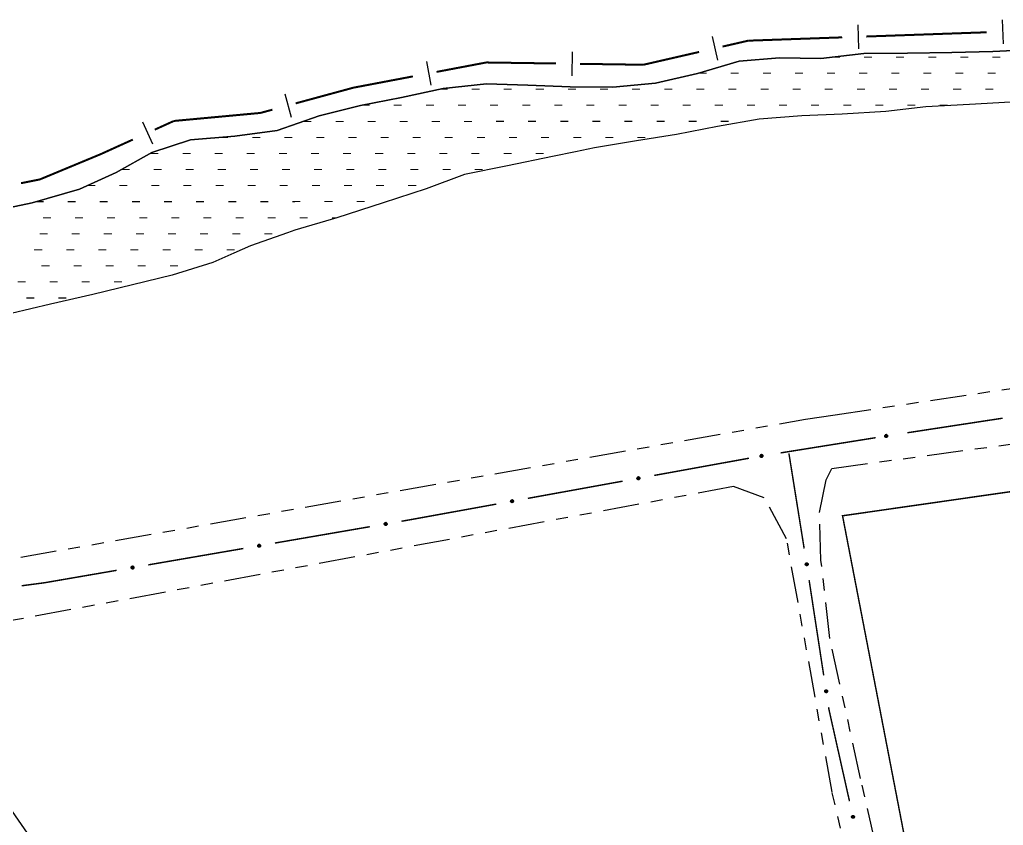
# Model space of a CAD drawing. Extents: x 212200 to 214553, y 4880545 to 4882659.
# Drawn here: x 213010.5 to 213133.1, y 4882008.8 to 4882109.1 of the extents above; entities that cross this region are included whole.
import ezdxf

# ---------------------------------------------------------------- set-up
doc = ezdxf.new("R2010")
doc.units = 0
doc.header["$LTSCALE"] = 1.5
doc.header["$MEASUREMENT"] = 0
for name, pattern in [('TRACO_00', [10, -10]), ('TRACO_12', [2.5, 2, -0.5]), ('TRACO_25', [8, 3, -1, 1, -1, 1, -1])]:
    doc.linetypes.add(name, pattern=pattern)
for name, color, linetype in [('HD-CURSO-PERENE', 170, 'CONTINUOUS'), ('HD-PRAIA', 251, 'CONTINUOUS'), ('LM-LIM-SETORES-BAIRROS', 250, 'CONTINUOUS'), ('RU-QUADRA', 210, 'CONTINUOUS'), ('SV-EIXO-ROD-ESTR', 7, 'CONTINUOUS'), ('SV-EIXO-RUA-N-PAV', 6, 'CONTINUOUS'), ('SV-EST-M-N-PAV', 20, 'CONTINUOUS'), ('SV-RUA-NAO-PAV', 7, 'CONTINUOUS'), ('SV-RUA-PAVIM', 7, 'CONTINUOUS')]:
    doc.layers.add(name, color=color, linetype=linetype)

# ---------------------------------------------------------------- blocks, each defined once
blk = doc.blocks.new('*X1')
at = {"layer": 'HD-PRAIA', "const_width": 0.13}
for points in [[(213111.699376, 4882104.478119), (213112.699376, 4882104.478174)], [(213115.699376, 4882104.47834), (213116.699376, 4882104.478395)], [(213119.699375, 4882104.478561), (213120.699375, 4882104.478616)], [(213123.699375, 4882104.478781), (213124.699375, 4882104.478836)], [(213127.699375, 4882104.479002), (213128.699375, 4882104.479057)], [(213131.699375, 4882104.479223), (213132.699375, 4882104.479278)], [(213095.092119, 4882102.47792), (213096.092119, 4882102.477973)], [(213099.092119, 4882102.47813), (213100.092119, 4882102.478183)], [(213103.092119, 4882102.478341), (213104.092119, 4882102.478393)], [(213107.092119, 4882102.478551), (213108.092119, 4882102.478603)], [(213111.092119, 4882102.478761), (213112.092119, 4882102.478814)], [(213115.092119, 4882102.478971), (213116.092119, 4882102.479024)], [(213119.092119, 4882102.479181), (213120.092119, 4882102.479234)], [(213123.092119, 4882102.479392), (213124.092119, 4882102.479444)], [(213127.092119, 4882102.479602), (213128.092119, 4882102.479654)], [(213131.092119, 4882102.479812), (213132.092119, 4882102.479865)], [(213062.806393, 4882100.477564), (213063.806393, 4882100.477612)], [(213066.806393, 4882100.477755), (213067.806393, 4882100.477802)], [(213070.806393, 4882100.477945), (213071.806393, 4882100.477993)], [(213074.806393, 4882100.478135), (213075.806393, 4882100.478183)], [(213078.806393, 4882100.478326), (213079.806393, 4882100.478373)], [(213082.806393, 4882100.478516), (213083.806393, 4882100.478564)], [(213086.806393, 4882100.478706), (213087.806392, 4882100.478754)], [(213090.806392, 4882100.478897), (213091.806392, 4882100.478944)], [(213094.806392, 4882100.479087), (213095.806392, 4882100.479135)], [(213098.806392, 4882100.479277), (213099.806392, 4882100.479325)], [(213102.806392, 4882100.479468), (213103.806392, 4882100.479515)], [(213106.806392, 4882100.479658), (213107.806392, 4882100.479706)], [(213110.806392, 4882100.479848), (213111.806392, 4882100.479896)], [(213114.806392, 4882100.480039), (213115.806392, 4882100.480086)], [(213118.806392, 4882100.480229), (213119.806392, 4882100.480277)], [(213122.806392, 4882100.480419), (213123.806392, 4882100.480467)], [(213126.806392, 4882100.48061), (213127.806392, 4882100.480657)], [(213130.806392, 4882100.4808), (213131.806392, 4882100.480848)], [(213053.107441, 4882098.477434), (213054.107441, 4882098.477487)], [(213057.107441, 4882098.477646), (213058.107441, 4882098.477699)], [(213061.10744, 4882098.477858), (213062.10744, 4882098.477911)], [(213065.10744, 4882098.47807), (213066.10744, 4882098.478123)], [(213069.10744, 4882098.478282), (213070.10744, 4882098.478335)], [(213073.10744, 4882098.478494), (213074.10744, 4882098.478547)], [(213077.10744, 4882098.478706), (213078.10744, 4882098.478759)], [(213081.10744, 4882098.478919), (213082.10744, 4882098.478972)], [(213085.10744, 4882098.479131), (213086.10744, 4882098.479184)], [(213089.10744, 4882098.479343), (213090.10744, 4882098.479396)], [(213093.10744, 4882098.479555), (213094.10744, 4882098.479608)], [(213097.10744, 4882098.479767), (213098.10744, 4882098.47982)], [(213101.10744, 4882098.479979), (213102.10744, 4882098.480032)], [(213105.10744, 4882098.480191), (213106.10744, 4882098.480244)], [(213109.10744, 4882098.480403), (213110.10744, 4882098.480456)], [(213113.10744, 4882098.480615), (213114.10744, 4882098.480668)], [(213117.10744, 4882098.480827), (213118.10744, 4882098.48088)], [(213121.10744, 4882098.481039), (213122.10744, 4882098.481092)], [(213125.10744, 4882098.481251), (213126.10744, 4882098.481304)], [(213045.846439, 4882096.477329), (213046.846439, 4882096.47739)], [(213049.846439, 4882096.477573), (213050.846439, 4882096.477634)], [(213053.846439, 4882096.477816), (213054.846439, 4882096.477877)], [(213057.846439, 4882096.47806), (213058.846439, 4882096.478121)], [(213061.846439, 4882096.478304), (213062.846439, 4882096.478365)], [(213065.846439, 4882096.478548), (213066.846439, 4882096.478609)], [(213069.846438, 4882096.478792), (213070.846438, 4882096.478853)], [(213073.846438, 4882096.479036), (213074.846438, 4882096.479097)], [(213077.846438, 4882096.47928), (213078.846438, 4882096.47934)], [(213081.846438, 4882096.479523), (213082.846438, 4882096.479584)], [(213085.846438, 4882096.479767), (213086.846438, 4882096.479828)], [(213089.846438, 4882096.480011), (213090.846438, 4882096.480072)], [(213093.846438, 4882096.480255), (213094.846438, 4882096.480316)], [(213097.846438, 4882096.480499), (213098.846438, 4882096.48056)], [(213035.46298, 4882094.477192), (213036.46298, 4882094.477253)], [(213039.46298, 4882094.477437), (213040.46298, 4882094.477499)], [(213043.46298, 4882094.477683), (213044.46298, 4882094.477744)], [(213047.46298, 4882094.477928), (213048.46298, 4882094.47799)], [(213051.46298, 4882094.478174), (213052.46298, 4882094.478235)], [(213055.46298, 4882094.478419), (213056.46298, 4882094.47848)], [(213059.46298, 4882094.478665), (213060.46298, 4882094.478726)], [(213063.46298, 4882094.47891), (213064.46298, 4882094.478971)], [(213067.46298, 4882094.479155), (213068.46298, 4882094.479217)], [(213071.46298, 4882094.479401), (213072.46298, 4882094.479462)], [(213075.46298, 4882094.479646), (213076.46298, 4882094.479708)], [(213079.46298, 4882094.479892), (213080.46298, 4882094.479953)], [(213083.46298, 4882094.480137), (213084.46298, 4882094.480199)], [(213087.46298, 4882094.480383), (213088.46298, 4882094.480444)], [(213026.784563, 4882092.477072), (213027.784563, 4882092.477135)], [(213030.784563, 4882092.477324), (213031.784563, 4882092.477386)], [(213034.784563, 4882092.477575), (213035.784563, 4882092.477638)], [(213038.784563, 4882092.477827), (213039.784563, 4882092.477889)], [(213042.784563, 4882092.478078), (213043.784563, 4882092.478141)], [(213046.784563, 4882092.478329), (213047.784563, 4882092.478392)], [(213050.784563, 4882092.478581), (213051.784563, 4882092.478644)], [(213054.784563, 4882092.478832), (213055.784563, 4882092.478895)], [(213058.784563, 4882092.479084), (213059.784563, 4882092.479147)], [(213062.784563, 4882092.479335), (213063.784563, 4882092.479398)], [(213066.784563, 4882092.479587), (213067.784563, 4882092.47965)], [(213070.784563, 4882092.479838), (213071.784563, 4882092.479901)], [(213074.784563, 4882092.48009), (213075.784563, 4882092.480153)], [(213023.1812, 4882090.477003), (213024.1812, 4882090.47707)], [(213027.1812, 4882090.477271), (213028.1812, 4882090.477337)], [(213031.1812, 4882090.477538), (213032.1812, 4882090.477605)], [(213035.1812, 4882090.477805), (213036.1812, 4882090.477872)], [(213039.1812, 4882090.478073), (213040.1812, 4882090.47814)], [(213043.1812, 4882090.47834), (213044.1812, 4882090.478407)], [(213047.1812, 4882090.478608), (213048.1812, 4882090.478675)], [(213051.1812, 4882090.478875), (213052.1812, 4882090.478942)], [(213055.1812, 4882090.479143), (213056.1812, 4882090.47921)], [(213059.1812, 4882090.47941), (213060.1812, 4882090.479477)], [(213063.1812, 4882090.479678), (213064.1812, 4882090.479745)], [(213067.1812, 4882090.479945), (213068.1812, 4882090.480012)], [(213018.898839, 4882088.476927), (213019.898839, 4882088.476996)], [(213022.898839, 4882088.477202), (213023.898839, 4882088.477271)], [(213026.898839, 4882088.477477), (213027.898839, 4882088.477545)], [(213030.898839, 4882088.477752), (213031.898839, 4882088.47782)], [(213034.898839, 4882088.478026), (213035.898839, 4882088.478095)], [(213038.898839, 4882088.478301), (213039.898839, 4882088.47837)], [(213042.898839, 4882088.478576), (213043.898839, 4882088.478645)], [(213046.898839, 4882088.478851), (213047.898839, 4882088.478919)], [(213050.898839, 4882088.479125), (213051.898839, 4882088.479194)], [(213054.898839, 4882088.4794), (213055.898839, 4882088.479469)], [(213058.898839, 4882088.479675), (213059.898839, 4882088.479744)], [(213012.472779, 4882086.47683), (213013.472779, 4882086.476898)], [(213016.472779, 4882086.477104), (213017.472779, 4882086.477172)], [(213020.472779, 4882086.477377), (213021.472779, 4882086.477445)], [(213024.472779, 4882086.477651), (213025.472779, 4882086.477719)], [(213028.472779, 4882086.477924), (213029.472779, 4882086.477993)], [(213032.472779, 4882086.478198), (213033.472779, 4882086.478266)], [(213036.472779, 4882086.478471), (213037.472779, 4882086.47854)], [(213040.472779, 4882086.478745), (213041.472779, 4882086.478813)], [(213044.472779, 4882086.479018), (213045.472779, 4882086.479087)], [(213048.472779, 4882086.479292), (213049.472779, 4882086.47936)], [(213052.472779, 4882086.479566), (213053.472779, 4882086.479634)], [(213013.389184, 4882084.477465), (213014.389184, 4882084.47753)], [(213017.389184, 4882084.477725), (213018.389184, 4882084.47779)], [(213021.389184, 4882084.477985), (213022.389184, 4882084.478049)], [(213025.389184, 4882084.478244), (213026.389184, 4882084.478309)], [(213029.389184, 4882084.478504), (213030.389184, 4882084.478569)], [(213033.389184, 4882084.478764), (213034.389184, 4882084.478829)], [(213037.389184, 4882084.479023), (213038.389184, 4882084.479088)], [(213041.389184, 4882084.479283), (213042.389184, 4882084.479348)], [(213045.389184, 4882084.479543), (213046.389184, 4882084.479608)], [(213049.389184, 4882084.479802), (213049.994074, 4882084.477172)], [(213012.978126, 4882082.47815), (213013.978126, 4882082.478209)], [(213016.978126, 4882082.478387), (213017.978126, 4882082.478447)], [(213020.978126, 4882082.478625), (213021.978126, 4882082.478684)], [(213024.978126, 4882082.478862), (213025.978126, 4882082.478921)], [(213028.978126, 4882082.479099), (213029.978126, 4882082.479158)], [(213032.978126, 4882082.479336), (213033.978126, 4882082.479396)], [(213036.978126, 4882082.479574), (213037.978126, 4882082.479633)], [(213040.978126, 4882082.479811), (213041.978126, 4882082.47987)], [(213012.295246, 4882080.478318), (213013.295246, 4882080.478378)], [(213016.295246, 4882080.478557), (213017.295246, 4882080.478617)], [(213020.295246, 4882080.478795), (213021.295246, 4882080.478855)], [(213024.295246, 4882080.479034), (213025.295246, 4882080.479094)], [(213028.295246, 4882080.479273), (213029.295246, 4882080.479332)], [(213032.295246, 4882080.479511), (213033.295246, 4882080.479571)], [(213036.295246, 4882080.47975), (213037.295246, 4882080.47981)], [(213013.211446, 4882078.478527), (213014.211446, 4882078.478588)], [(213017.211446, 4882078.478769), (213018.211446, 4882078.47883)], [(213021.211446, 4882078.479012), (213022.211446, 4882078.479072)], [(213025.211446, 4882078.479254), (213026.211446, 4882078.479315)], [(213029.211446, 4882078.479497), (213030.211446, 4882078.479557)], [(213010.229753, 4882076.478549), (213011.229753, 4882076.478611)], [(213014.229753, 4882076.4788), (213015.229753, 4882076.478863)], [(213018.229753, 4882076.479052), (213019.229753, 4882076.479115)], [(213022.229753, 4882076.479304), (213023.229753, 4882076.479367)], [(213011.319985, 4882074.478878), (213012.319985, 4882074.478945)], [(213015.319985, 4882074.479144), (213016.319985, 4882074.47921)]]:
    blk.add_lwpolyline(points, dxfattribs=at)

msp = doc.modelspace()

# ---------------------------------------------------------------- linework, layer by layer
at = {"layer": 'HD-CURSO-PERENE', "linetype": 'Continuous'}
msp.add_polyline3d([(213136.91, 4882105.44, 2.200891), (213131.77, 4882105.19, 2.200891), (213126.63, 4882105.05, 2.200891), (213121.11, 4882104.98, 2.200891), (213115.67, 4882104.93, 2.200891), (213110.31, 4882104.32, 2.200891), (213105.18, 4882104.4, 2.200891), (213100.14, 4882103.97, 2.200891), (213094.93, 4882102.43, 2.200891), (213089.72, 4882101.24, 2.200891), (213084.42, 4882100.73, 2.200891), (213079.07, 4882100.77, 2.200891), (213073.81, 4882100.98, 2.200891), (213068.68, 4882101.14, 2.200891), (213063.24, 4882100.57, 2.200891), (213058.08, 4882099.47, 2.200891), (213052.97, 4882098.45, 2.200891), (213047.79, 4882097.16, 2.200891), (213042.58, 4882095.33, 2.200891), (213037.3, 4882094.63, 2.200891), (213031.77, 4882094.17, 2.200891), (213026.97, 4882092.58, 2.200891), (213022.52, 4882090.11, 2.200891), (213017.93, 4882088.04, 2.200891), (213012.03, 4882086.35, 2.200891), (213006.71, 4882085.2, 2.200891)], dxfattribs=at)
at = {"layer": 'HD-PRAIA', "linetype": 'TRACO_00'}
for points in [[(213006.71, 4882085.2, 2.200891), (213012.03, 4882086.35, 2.200891), (213017.93, 4882088.04, 2.200891), (213022.52, 4882090.11, 2.200891), (213026.97, 4882092.58, 2.200891), (213031.77, 4882094.17, 2.200891), (213037.3, 4882094.63, 2.200891), (213042.58, 4882095.33, 2.200891), (213047.79, 4882097.16, 2.200891), (213052.97, 4882098.45, 2.200891), (213058.08, 4882099.47, 2.200891), (213063.24, 4882100.57, 2.200891), (213068.68, 4882101.14, 2.200891), (213073.81, 4882100.98, 2.200891), (213079.07, 4882100.77, 2.200891), (213084.42, 4882100.73, 2.200891), (213089.72, 4882101.24, 2.200891), (213094.93, 4882102.43, 2.200891), (213100.14, 4882103.97, 2.200891), (213105.18, 4882104.4, 2.200891), (213110.31, 4882104.32, 2.200891), (213115.67, 4882104.93, 2.200891), (213121.11, 4882104.98, 2.200891), (213126.63, 4882105.05, 2.200891), (213131.77, 4882105.19, 2.200891), (213136.91, 4882105.44, 2.200891)], [(213133.955296, 4882098.878097, 2.866718), (213128.845533, 4882098.588138, 2.866718), (213123.405785, 4882098.278182, 2.866718), (213118.436062, 4882097.698232, 2.866718), (213112.996314, 4882097.388276, 2.866718), (213107.966539, 4882097.158314, 2.866718), (213102.636804, 4882096.738361, 2.866718), (213097.437142, 4882095.828426, 2.866718), (213092.32749, 4882094.828493, 2.866718), (213087.347795, 4882094.068551, 2.886894), (213082.118132, 4882093.168615, 2.866718), (213079.733912, 4882092.687228, 2.866718), (213076.868495, 4882092.108685, 2.866718), (213071.278885, 4882090.958761, 2.876806), (213065.919258, 4882089.858833, 2.876806), (213061.129716, 4882088.078927, 2.896982), (213055.770188, 4882086.349023, 2.907071), (213050.000697, 4882084.479126, 2.917159), (213044.781134, 4882082.939214, 2.917159), (213043.859196, 4882082.612926, 2.917159), (213039.271646, 4882080.989319, 2.917159), (213037.16431, 4882080.056145, 2.917159), (213034.552151, 4882078.899424, 2.917159), (213029.512585, 4882077.329512, 2.927247), (213024.552961, 4882076.119586, 2.937335), (213019.603333, 4882074.929659, 2.937335), (213014.313725, 4882073.689736, 2.937335), (213009.424085, 4882072.559807, 2.937335)]]:
    msp.add_polyline3d(points, dxfattribs=at)
at = {"layer": 'LM-LIM-SETORES-BAIRROS'}
for points in [[(213114.923414, 4882108.508146), (213115.028983, 4882105.510004)], [(213132.912266, 4882109.141557), (213133.017835, 4882106.143415)], [(213096.757856, 4882107.02901), (213097.428934, 4882104.10503)], [(213079.34734, 4882105.156407), (213079.303548, 4882102.156726)], [(213061.175081, 4882103.924526), (213061.734082, 4882100.977067)], [(213043.523985, 4882099.904536), (213044.310313, 4882097.009421)], [(213025.791284, 4882096.398507), (213027.029475, 4882093.665948)]]:
    msp.add_lwpolyline(points, dxfattribs=at)
at = {"layer": 'LM-LIM-SETORES-BAIRROS', "const_width": 0.25}
for points in [[(213112.977437, 4882106.938696), (213101.98425, 4882106.551611)], [(213130.966289, 4882107.572107), (213115.975579, 4882107.044264)], [(213101.274524, 4882106.526623), (213098.068055, 4882105.790712)], [(213101.98425, 4882106.551611), (213101.274524, 4882106.526623)], [(213095.144075, 4882105.119635), (213088.321457, 4882103.553788)], [(213068.635137, 4882103.812626), (213062.437068, 4882102.63713)], [(213069.32651, 4882103.80254), (213068.635137, 4882103.812626)], [(213077.325657, 4882103.685761), (213069.32651, 4882103.80254)], [(213088.204485, 4882103.526942), (213080.325338, 4882103.641969)], [(213088.321457, 4882103.553788), (213088.204485, 4882103.526942)], [(213059.489608, 4882102.078129), (213052.612203, 4882100.773793)], [(213052.065469, 4882100.670103), (213044.882187, 4882098.719088)], [(213052.612203, 4882100.773793), (213052.065469, 4882100.670103)], [(213040.49527, 4882097.52758), (213030.085763, 4882096.562459)], [(213041.022034, 4882097.670651), (213040.49527, 4882097.52758)], [(213041.987073, 4882097.93276), (213041.022034, 4882097.670651)], [(213029.710703, 4882096.527686), (213027.321233, 4882095.444958)], [(213030.085763, 4882096.562459), (213029.710703, 4882096.527686)], [(213024.588673, 4882094.206767), (213020.94526, 4882092.555845)], [(213020.568817, 4882092.385269), (213013.561792, 4882089.476693)], [(213020.94526, 4882092.555845), (213020.568817, 4882092.385269)], [(213012.998193, 4882089.242746), (213010.654826, 4882088.774073)], [(213013.561792, 4882089.476693), (213012.998193, 4882089.242746)]]:
    msp.add_lwpolyline(points, dxfattribs=at)
at = {"layer": 'RU-QUADRA', "linetype": 'TRACO_12', "const_width": 0.18, "flags": 128}
msp.add_lwpolyline([(213157.981506, 4882053.509631), (213171.109133, 4882001.711468), (213179.713731, 4881965.283784), (213182.626343, 4881952.953202), (213190.75, 4881917.32), (213199.26, 4881880.37), (213210.725111, 4881826.487709), (213214.849466, 4881811.731619), (213215.412822, 4881804.407992), (213215.412822, 4881795.675976), (213174.71036, 4881786.380604), (213170.062674, 4881792.577519), (213167.668411, 4881804.407992), (213162.517101, 4881825.318038), (213152.724706, 4881868.282184), (213143.325145, 4881906.185163), (213138.121707, 4881929.364337), (213135.090595, 4881942.548994), (213132.707969, 4881954.51344), (213123.962627, 4881990.682155), (213113.022891, 4882047.355214), (213134.042895, 4882050.369889)], close=True, dxfattribs=at)
at = {"layer": 'SV-EIXO-ROD-ESTR', "const_width": 0.18}
for points in [[(213132.967054, 4882059.508142), (213121.104777, 4882057.695302)], [(213117.152109, 4882057.08192), (213105.302821, 4882055.186033)], [(213101.358637, 4882054.521396), (213089.551437, 4882052.37896)], [(213085.615703, 4882051.664815), (213073.808503, 4882049.522379)], [(213069.87277, 4882048.808234), (213059.049504, 4882046.844335)], [(213058.914441, 4882046.819828), (213058.064224, 4882046.673411)], [(213059.049504, 4882046.844335), (213058.914441, 4882046.819828)], [(213054.12225, 4882045.994558), (213042.296328, 4882043.958)], [(213038.354354, 4882043.279147), (213026.528432, 4882041.242589)], [(213022.586458, 4882040.563737), (213013.717017, 4882039.036318)], [(213013.574468, 4882039.01177), (213010.743611, 4882038.638557)], [(213013.717017, 4882039.036318), (213013.574468, 4882039.01177)]]:
    msp.add_lwpolyline(points, dxfattribs=at)
at = {"layer": 'SV-EIXO-ROD-ESTR'}
for points in [[(213118.61015, 4882057.203726), (213118.582029, 4882057.163711), (213118.549678, 4882057.13507), (213118.51582, 4882057.118948), (213118.482186, 4882057.112503), (213118.447034, 4882057.109785), (213118.410988, 4882057.114864), (213118.372231, 4882057.129363), (213118.331892, 4882057.157291), (213118.30473, 4882057.19236), (213118.287149, 4882057.224708), (213118.278409, 4882057.259393), (213118.276341, 4882057.293586), (213118.282855, 4882057.330853), (213118.297932, 4882057.369987), (213118.326995, 4882057.409869), (213118.358904, 4882057.43773), (213118.392063, 4882057.452464), (213118.426988, 4882057.46103), (213118.462909, 4882057.463374), (213118.498263, 4882057.458185), (213118.537637, 4882057.442934), (213118.576621, 4882057.413726), (213118.604773, 4882057.382218), (213118.619968, 4882057.349275), (213118.627627, 4882057.314701), (213118.630782, 4882057.279477), (213118.627185, 4882057.243031), (213118.61015, 4882057.203726)], [(213103.08452, 4882054.722682), (213103.057239, 4882054.682089), (213103.025492, 4882054.65278), (213102.991977, 4882054.635956), (213102.958484, 4882054.628812), (213102.923397, 4882054.625362), (213102.887253, 4882054.629689), (213102.848202, 4882054.643377), (213102.80729, 4882054.670457), (213102.779403, 4882054.704953), (213102.761151, 4882054.736928), (213102.751691, 4882054.771423), (213102.74891, 4882054.805565), (213102.754646, 4882054.84296), (213102.768904, 4882054.882399), (213102.79713, 4882054.922879), (213102.828452, 4882054.951399), (213102.861296, 4882054.966821), (213102.896035, 4882054.976112), (213102.931899, 4882054.979205), (213102.967354, 4882054.974754), (213103.007037, 4882054.960327), (213103.046622, 4882054.931938), (213103.075424, 4882054.901023), (213103.091302, 4882054.868404), (213103.09968, 4882054.833997), (213103.103568, 4882054.798847), (213103.100731, 4882054.762333), (213103.08452, 4882054.722682)], [(213087.744595, 4882051.939228), (213087.717314, 4882051.898635), (213087.685567, 4882051.869326), (213087.652052, 4882051.852502), (213087.61856, 4882051.845358), (213087.583472, 4882051.841908), (213087.547329, 4882051.846234), (213087.508277, 4882051.859922), (213087.467365, 4882051.887003), (213087.439478, 4882051.921498), (213087.421227, 4882051.953474), (213087.411766, 4882051.987969), (213087.408986, 4882052.022111), (213087.414721, 4882052.059506), (213087.428979, 4882052.098945), (213087.457206, 4882052.139425), (213087.488527, 4882052.167945), (213087.521371, 4882052.183367), (213087.556111, 4882052.192658), (213087.591975, 4882052.195751), (213087.627429, 4882052.191299), (213087.667112, 4882052.176872), (213087.706697, 4882052.148484), (213087.735499, 4882052.117569), (213087.751378, 4882052.08495), (213087.759755, 4882052.050543), (213087.763643, 4882052.015392), (213087.760807, 4882051.978879), (213087.744595, 4882051.939228)], [(213072.001662, 4882049.082647), (213071.974381, 4882049.042054), (213071.942634, 4882049.012745), (213071.909119, 4882048.995921), (213071.875626, 4882048.988777), (213071.840539, 4882048.985327), (213071.804395, 4882048.989654), (213071.765344, 4882049.003341), (213071.724432, 4882049.030422), (213071.696545, 4882049.064918), (213071.678293, 4882049.096893), (213071.668833, 4882049.131388), (213071.666052, 4882049.16553), (213071.671788, 4882049.202925), (213071.686046, 4882049.242364), (213071.714272, 4882049.282844), (213071.745594, 4882049.311364), (213071.778438, 4882049.326786), (213071.813177, 4882049.336077), (213071.849041, 4882049.33917), (213071.884496, 4882049.334718), (213071.924179, 4882049.320292), (213071.963764, 4882049.291903), (213071.992566, 4882049.260988), (213072.008444, 4882049.228369), (213072.016822, 4882049.193962), (213072.02071, 4882049.158811), (213072.017873, 4882049.122298), (213072.001662, 4882049.082647)], [(213056.253515, 4882046.249885), (213056.225872, 4882046.209539), (213056.193863, 4882046.180515), (213056.160199, 4882046.163992), (213056.126644, 4882046.157148), (213056.091526, 4882046.154013), (213056.055423, 4882046.158663), (213056.016496, 4882046.172701), (213055.975828, 4882046.200147), (213055.948252, 4882046.234891), (213055.930287, 4882046.267028), (213055.921136, 4882046.301607), (213055.918662, 4882046.335772), (213055.924732, 4882046.373114), (213055.939343, 4882046.412424), (213055.967931, 4882046.452649), (213055.999506, 4882046.480888), (213056.032488, 4882046.496015), (213056.067309, 4882046.504994), (213056.103199, 4882046.507766), (213056.138612, 4882046.502997), (213056.178165, 4882046.488215), (213056.217493, 4882046.459472), (213056.246017, 4882046.428301), (213056.261603, 4882046.395541), (213056.269672, 4882046.36106), (213056.273245, 4882046.325876), (213056.270081, 4882046.28939), (213056.253515, 4882046.249885)], [(213040.485619, 4882043.534475), (213040.457976, 4882043.494128), (213040.425967, 4882043.465104), (213040.392303, 4882043.448582), (213040.358748, 4882043.441737), (213040.32363, 4882043.438602), (213040.287527, 4882043.443252), (213040.2486, 4882043.45729), (213040.207932, 4882043.484736), (213040.180356, 4882043.51948), (213040.162391, 4882043.551617), (213040.15324, 4882043.586196), (213040.150766, 4882043.620361), (213040.156836, 4882043.657703), (213040.171447, 4882043.697013), (213040.200035, 4882043.737239), (213040.231611, 4882043.765477), (213040.264592, 4882043.780604), (213040.299413, 4882043.789584), (213040.335303, 4882043.792355), (213040.370716, 4882043.787586), (213040.410269, 4882043.772804), (213040.449597, 4882043.744062), (213040.478121, 4882043.71289), (213040.493707, 4882043.68013), (213040.501776, 4882043.645649), (213040.505349, 4882043.610465), (213040.502185, 4882043.573979), (213040.485619, 4882043.534475)], [(213024.717723, 4882040.819064), (213024.69008, 4882040.778717), (213024.658071, 4882040.749694), (213024.624407, 4882040.733171), (213024.590852, 4882040.726327), (213024.555734, 4882040.723191), (213024.519631, 4882040.727842), (213024.480704, 4882040.741879), (213024.440036, 4882040.769325), (213024.41246, 4882040.804069), (213024.394495, 4882040.836206), (213024.385344, 4882040.870785), (213024.38287, 4882040.904951), (213024.38894, 4882040.942293), (213024.403551, 4882040.981602), (213024.432139, 4882041.021828), (213024.463715, 4882041.050066), (213024.496696, 4882041.065193), (213024.531517, 4882041.074173), (213024.567407, 4882041.076944), (213024.60282, 4882041.072175), (213024.642373, 4882041.057393), (213024.681701, 4882041.028651), (213024.710225, 4882040.997479), (213024.725811, 4882040.964719), (213024.73388, 4882040.930238), (213024.737453, 4882040.895054), (213024.734289, 4882040.858568), (213024.717723, 4882040.819064)]]:
    msp.add_lwpolyline(points, close=True, dxfattribs=at)
for points in [[(213118.604773, 4882057.382218), (213118.276341, 4882057.293586)], [(213118.619968, 4882057.349275), (213118.278409, 4882057.259393)], [(213118.608822, 4882057.365958), (213118.280276, 4882057.277462)], [(213118.576621, 4882057.413726), (213118.282855, 4882057.330853)], [(213118.588396, 4882057.398618), (213118.284102, 4882057.314003)], [(213118.621164, 4882057.332004), (213118.284102, 4882057.244909)], [(213118.627627, 4882057.314701), (213118.287149, 4882057.224708)], [(213118.553579, 4882057.426213), (213118.293318, 4882057.351406)], [(213118.537637, 4882057.442934), (213118.297932, 4882057.369987)], [(213118.625637, 4882057.295409), (213118.301133, 4882057.207559)], [(213118.630782, 4882057.279477), (213118.30473, 4882057.19236)], [(213118.512888, 4882057.44734), (213118.320051, 4882057.391612)], [(213118.62429, 4882057.260646), (213118.322907, 4882057.175114)], [(213118.498263, 4882057.458185), (213118.326995, 4882057.409869)], [(213118.627185, 4882057.243031), (213118.331892, 4882057.157291)], [(213118.476401, 4882057.459466), (213118.349208, 4882057.425297)], [(213118.617553, 4882057.225021), (213118.355244, 4882057.145741)], [(213118.462909, 4882057.463374), (213118.358904, 4882057.43773)], [(213118.61015, 4882057.203726), (213118.372231, 4882057.129363)], [(213118.593947, 4882057.182552), (213118.398846, 4882057.123698)], [(213118.582029, 4882057.163711), (213118.410988, 4882057.114864)], [(213118.563658, 4882057.147304), (213118.437596, 4882057.114697)], [(213118.549678, 4882057.13507), (213118.447034, 4882057.109785)], [(213103.075424, 4882054.901023), (213102.74891, 4882054.805565)], [(213103.091302, 4882054.868404), (213102.751691, 4882054.771423)], [(213103.079811, 4882054.884851), (213102.75318, 4882054.789526)], [(213103.046622, 4882054.931938), (213102.754646, 4882054.84296)], [(213103.058708, 4882054.917079), (213102.756245, 4882054.826139)], [(213103.092858, 4882054.851161), (213102.757685, 4882054.75706)], [(213103.09968, 4882054.833997), (213102.761151, 4882054.736928)], [(213103.023324, 4882054.943942), (213102.764679, 4882054.863727)], [(213103.007037, 4882054.960327), (213102.768904, 4882054.882399)], [(213103.098093, 4882054.814668), (213102.77549, 4882054.720074)], [(213103.103568, 4882054.798847), (213102.779403, 4882054.704953)], [(213102.982202, 4882054.964216), (213102.790568, 4882054.904481)], [(213102.967354, 4882054.974754), (213102.79713, 4882054.922879)], [(213103.097471, 4882054.779885), (213102.797936, 4882054.68809)], [(213103.100731, 4882054.762333), (213102.80729, 4882054.670457)], [(213102.94547, 4882054.975579), (213102.819017, 4882054.938766)], [(213102.931899, 4882054.979205), (213102.828452, 4882054.951399)], [(213103.091478, 4882054.744127), (213102.830878, 4882054.659397)], [(213103.08452, 4882054.722682), (213102.848202, 4882054.643377)], [(213103.068762, 4882054.701175), (213102.874929, 4882054.638267)], [(213103.057239, 4882054.682089), (213102.887253, 4882054.629689)], [(213103.039214, 4882054.665304), (213102.913859, 4882054.630077)], [(213103.025492, 4882054.65278), (213102.923397, 4882054.625362)], [(213087.735499, 4882052.117569), (213087.408986, 4882052.022111)], [(213087.751378, 4882052.08495), (213087.411766, 4882051.987969)], [(213087.739886, 4882052.101397), (213087.413256, 4882052.006072)], [(213087.706697, 4882052.148484), (213087.414721, 4882052.059506)], [(213087.718784, 4882052.133624), (213087.41632, 4882052.042685)], [(213087.752933, 4882052.067707), (213087.41776, 4882051.973606)], [(213087.759755, 4882052.050543), (213087.421227, 4882051.953474)], [(213087.6834, 4882052.160487), (213087.424754, 4882052.080272)], [(213087.667112, 4882052.176872), (213087.428979, 4882052.098945)], [(213087.758168, 4882052.031213), (213087.435566, 4882051.93662)], [(213087.763643, 4882052.015392), (213087.439478, 4882051.921498)], [(213087.642277, 4882052.180762), (213087.450643, 4882052.121027)], [(213087.627429, 4882052.191299), (213087.457206, 4882052.139425)], [(213087.757546, 4882051.99643), (213087.458011, 4882051.904635)], [(213087.760807, 4882051.978879), (213087.467365, 4882051.887003)], [(213087.605545, 4882052.192125), (213087.479092, 4882052.155312)], [(213087.591975, 4882052.195751), (213087.488527, 4882052.167945)], [(213087.751553, 4882051.960673), (213087.490953, 4882051.875943)], [(213087.744595, 4882051.939228), (213087.508277, 4882051.859922)], [(213087.728837, 4882051.91772), (213087.535004, 4882051.854813)], [(213087.717314, 4882051.898635), (213087.547329, 4882051.846234)], [(213087.699289, 4882051.881849), (213087.573934, 4882051.846622)], [(213087.685567, 4882051.869326), (213087.583472, 4882051.841908)], [(213071.924179, 4882049.320292), (213071.686046, 4882049.242364)], [(213071.899344, 4882049.324181), (213071.707709, 4882049.264446)], [(213071.884496, 4882049.334718), (213071.714272, 4882049.282844)], [(213071.862612, 4882049.335544), (213071.736158, 4882049.298731)], [(213071.849041, 4882049.33917), (213071.745594, 4882049.311364)], [(213071.992566, 4882049.260988), (213071.666052, 4882049.16553)], [(213072.008444, 4882049.228369), (213071.668833, 4882049.131388)], [(213071.996953, 4882049.244816), (213071.670322, 4882049.149491)], [(213071.963764, 4882049.291903), (213071.671788, 4882049.202925)], [(213071.97585, 4882049.277044), (213071.673387, 4882049.186104)], [(213072.01, 4882049.211126), (213071.674827, 4882049.117025)], [(213072.016822, 4882049.193962), (213071.678293, 4882049.096893)], [(213071.940466, 4882049.303906), (213071.681821, 4882049.223692)], [(213072.015235, 4882049.174633), (213071.692632, 4882049.080039)], [(213072.02071, 4882049.158811), (213071.696545, 4882049.064918)], [(213072.014612, 4882049.139849), (213071.715078, 4882049.048055)], [(213072.017873, 4882049.122298), (213071.724432, 4882049.030422)], [(213072.008619, 4882049.104092), (213071.74802, 4882049.019362)], [(213072.001662, 4882049.082647), (213071.765344, 4882049.003341)], [(213071.985904, 4882049.06114), (213071.792071, 4882048.998232)], [(213071.974381, 4882049.042054), (213071.804395, 4882048.989654)], [(213071.956356, 4882049.025268), (213071.831001, 4882048.990041)], [(213071.942634, 4882049.012745), (213071.840539, 4882048.985327)], [(213056.246017, 4882046.428301), (213055.918662, 4882046.335772)], [(213056.261603, 4882046.395541), (213055.921136, 4882046.301607)], [(213056.250259, 4882046.41209), (213055.922788, 4882046.319696)], [(213056.217493, 4882046.459472), (213055.924732, 4882046.373114)], [(213056.229446, 4882046.444506), (213055.92618, 4882046.35628)], [(213056.263004, 4882046.378285), (213055.927001, 4882046.287191)], [(213056.269672, 4882046.36106), (213055.930287, 4882046.267028)], [(213056.194305, 4882046.471684), (213055.934951, 4882046.39379)], [(213056.178165, 4882046.488215), (213055.939343, 4882046.412424)], [(213056.267912, 4882046.341746), (213055.944475, 4882046.250046)], [(213056.273245, 4882046.325876), (213055.948252, 4882046.234891)], [(213056.153365, 4882046.492326), (213055.961203, 4882046.434311)], [(213056.266978, 4882046.30697), (213055.966632, 4882046.217862)], [(213056.138612, 4882046.502997), (213055.967931, 4882046.452649)], [(213056.270081, 4882046.28939), (213055.975828, 4882046.200147)], [(213056.116737, 4882046.504018), (213055.989958, 4882046.46834)], [(213056.260665, 4882046.271267), (213055.999316, 4882046.188876)], [(213056.103199, 4882046.507766), (213055.999506, 4882046.480888)], [(213056.253515, 4882046.249885), (213056.016496, 4882046.172701)], [(213056.237565, 4882046.22852), (213056.043177, 4882046.167352)], [(213056.225872, 4882046.209539), (213056.055423, 4882046.158663)], [(213056.207697, 4882046.192915), (213056.082032, 4882046.158813)], [(213056.193863, 4882046.180515), (213056.091526, 4882046.154013)], [(213040.478121, 4882043.71289), (213040.150766, 4882043.620361)], [(213040.493707, 4882043.68013), (213040.15324, 4882043.586196)], [(213040.482363, 4882043.696679), (213040.154892, 4882043.604285)], [(213040.449597, 4882043.744062), (213040.156836, 4882043.657703)], [(213040.46155, 4882043.729095), (213040.158284, 4882043.640869)], [(213040.495108, 4882043.662874), (213040.159105, 4882043.57178)], [(213040.501776, 4882043.645649), (213040.162391, 4882043.551617)], [(213040.426409, 4882043.756273), (213040.167055, 4882043.678379)], [(213040.410269, 4882043.772804), (213040.171447, 4882043.697013)], [(213040.500016, 4882043.626335), (213040.176579, 4882043.534635)], [(213040.505349, 4882043.610465), (213040.180356, 4882043.51948)], [(213040.385469, 4882043.776915), (213040.193307, 4882043.7189)], [(213040.499082, 4882043.591559), (213040.198736, 4882043.502451)], [(213040.370716, 4882043.787586), (213040.200035, 4882043.737239)], [(213040.502185, 4882043.573979), (213040.207932, 4882043.484736)], [(213040.348841, 4882043.788607), (213040.222063, 4882043.752929)], [(213040.492769, 4882043.555856), (213040.23142, 4882043.473465)], [(213040.335303, 4882043.792355), (213040.231611, 4882043.765477)], [(213040.485619, 4882043.534475), (213040.2486, 4882043.45729)], [(213040.469669, 4882043.513109), (213040.275281, 4882043.451941)], [(213040.457976, 4882043.494128), (213040.287527, 4882043.443252)], [(213040.439801, 4882043.477504), (213040.314136, 4882043.443402)], [(213040.425967, 4882043.465104), (213040.32363, 4882043.438602)], [(213024.710225, 4882040.997479), (213024.38287, 4882040.904951)], [(213024.725811, 4882040.964719), (213024.385344, 4882040.870785)], [(213024.714467, 4882040.981268), (213024.386996, 4882040.888874)], [(213024.681701, 4882041.028651), (213024.38894, 4882040.942293)], [(213024.693654, 4882041.013684), (213024.390388, 4882040.925458)], [(213024.727212, 4882040.947463), (213024.391209, 4882040.856369)], [(213024.73388, 4882040.930238), (213024.394495, 4882040.836206)], [(213024.658513, 4882041.040863), (213024.399159, 4882040.962968)], [(213024.642373, 4882041.057393), (213024.403551, 4882040.981602)], [(213024.73212, 4882040.910924), (213024.408683, 4882040.819225)], [(213024.737453, 4882040.895054), (213024.41246, 4882040.804069)], [(213024.617573, 4882041.061505), (213024.425411, 4882041.003489)], [(213024.731186, 4882040.876148), (213024.43084, 4882040.787041)], [(213024.60282, 4882041.072175), (213024.432139, 4882041.021828)], [(213024.734289, 4882040.858568), (213024.440036, 4882040.769325)], [(213024.580945, 4882041.073197), (213024.454167, 4882041.037518)], [(213024.724873, 4882040.840446), (213024.463524, 4882040.758054)], [(213024.567407, 4882041.076944), (213024.463715, 4882041.050066)], [(213024.717723, 4882040.819064), (213024.480704, 4882040.741879)], [(213024.701773, 4882040.797698), (213024.507385, 4882040.73653)], [(213024.69008, 4882040.778717), (213024.519631, 4882040.727842)], [(213024.671905, 4882040.762093), (213024.54624, 4882040.727991)], [(213024.658071, 4882040.749694), (213024.555734, 4882040.723191)]]:
    msp.add_lwpolyline(points, dxfattribs=at)
at = {"layer": 'SV-EIXO-RUA-N-PAV', "const_width": 0.18}
for points in [[(213106.340491, 4882055.133177), (213108.239905, 4882043.284454)], [(213108.858298, 4882039.332567), (213110.67792, 4882027.471329)], [(213111.284461, 4882023.517583), (213111.326947, 4882023.240636)], [(213111.326947, 4882023.240636), (213113.888249, 4882011.804126)]]:
    msp.add_lwpolyline(points, dxfattribs=at)
at = {"layer": 'SV-EIXO-RUA-N-PAV'}
for points in [[(213108.642049, 4882041.468151), (213108.681882, 4882041.439773), (213108.710315, 4882041.407239), (213108.726218, 4882041.373277), (213108.732447, 4882041.339602), (213108.734938, 4882041.304434), (213108.729627, 4882041.268422), (213108.71488, 4882041.229758), (213108.686693, 4882041.1896), (213108.65145, 4882041.162664), (213108.618989, 4882041.145291), (213108.584249, 4882041.136775), (213108.550043, 4882041.134927), (213108.512819, 4882041.14168), (213108.473783, 4882041.157009), (213108.434088, 4882041.186328), (213108.406433, 4882041.218416), (213108.391913, 4882041.251669), (213108.383572, 4882041.286648), (213108.381459, 4882041.322583), (213108.386875, 4882041.357903), (213108.402379, 4882041.397178), (213108.431837, 4882041.435974), (213108.463526, 4882041.463922), (213108.496566, 4882041.478905), (213108.531188, 4882041.486341), (213108.566432, 4882041.489269), (213108.602854, 4882041.485438), (213108.642049, 4882041.468151)], [(213111.068211, 4882025.653167), (213111.108045, 4882025.624789), (213111.136477, 4882025.592254), (213111.152381, 4882025.558293), (213111.158609, 4882025.524618), (213111.161101, 4882025.489449), (213111.15579, 4882025.453437), (213111.141042, 4882025.414774), (213111.112855, 4882025.374615), (213111.077612, 4882025.34768), (213111.045151, 4882025.330307), (213111.010411, 4882025.32179), (213110.976206, 4882025.319942), (213110.938981, 4882025.326696), (213110.899946, 4882025.342024), (213110.860251, 4882025.371344), (213110.832595, 4882025.403431), (213110.818075, 4882025.436684), (213110.809734, 4882025.471664), (213110.807621, 4882025.507599), (213110.813038, 4882025.542919), (213110.828542, 4882025.582194), (213110.858, 4882025.620989), (213110.889688, 4882025.648938), (213110.922728, 4882025.663921), (213110.957351, 4882025.671357), (213110.992594, 4882025.674285), (213111.029017, 4882025.670453), (213111.068211, 4882025.653167)], [(213114.401357, 4882010.016737), (213114.443029, 4882009.991135), (213114.473609, 4882009.960611), (213114.491787, 4882009.92781), (213114.500293, 4882009.894637), (213114.505172, 4882009.859719), (213114.502324, 4882009.82343), (213114.490241, 4882009.783853), (213114.464852, 4882009.741869), (213114.431524, 4882009.712598), (213114.40032, 4882009.693056), (213114.36624, 4882009.682195), (213114.33224, 4882009.678024), (213114.294642, 4882009.682229), (213114.254654, 4882009.694865), (213114.213056, 4882009.721416), (213114.183281, 4882009.751547), (213114.166532, 4882009.783735), (213114.15583, 4882009.818066), (213114.151276, 4882009.853774), (213114.154277, 4882009.88938), (213114.167072, 4882009.929619), (213114.193822, 4882009.97033), (213114.223535, 4882010.000369), (213114.255479, 4882010.017566), (213114.289516, 4882010.027341), (213114.324478, 4882010.03266), (213114.361077, 4882010.031316), (213114.401357, 4882010.016737)]]:
    msp.add_lwpolyline(points, close=True, dxfattribs=at)
for points in [[(213108.381459, 4882041.322583), (213108.406433, 4882041.218416)], [(213108.385453, 4882041.33605), (213108.418804, 4882041.20864)], [(213108.386875, 4882041.357903), (213108.434088, 4882041.186328)], [(213108.397814, 4882041.372458), (213108.4523, 4882041.179266)], [(213108.402379, 4882041.397178), (213108.473783, 4882041.157009)], [(213108.419203, 4882041.413013), (213108.492334, 4882041.152276)], [(213108.431837, 4882041.435974), (213108.512819, 4882041.14168)], [(213108.44702, 4882041.447651), (213108.529677, 4882041.142819)], [(213108.463526, 4882041.463922), (213108.550043, 4882041.134927)], [(213108.479812, 4882041.467867), (213108.566193, 4882041.138758)], [(213108.496566, 4882041.478905), (213108.584249, 4882041.136775)], [(213108.513844, 4882041.47999), (213108.598769, 4882041.142375)], [(213108.531188, 4882041.486341), (213108.618989, 4882041.145291)], [(213108.550467, 4882041.484228), (213108.636228, 4882041.159165)], [(213108.566432, 4882041.489269), (213108.65145, 4882041.162664)], [(213108.585221, 4882041.482657), (213108.668812, 4882041.18073)], [(213108.602854, 4882041.485438), (213108.686693, 4882041.1896)], [(213108.620801, 4882041.475691), (213108.698392, 4882041.212878)], [(213108.642049, 4882041.468151), (213108.71488, 4882041.229758)], [(213108.663118, 4882041.451812), (213108.720716, 4882041.256336)], [(213108.681882, 4882041.439773), (213108.729627, 4882041.268422)], [(213108.69817, 4882041.421297), (213108.729965, 4882041.295028)], [(213108.710315, 4882041.407239), (213108.734938, 4882041.304434)], [(213110.807621, 4882025.507599), (213110.832595, 4882025.403431)], [(213110.811616, 4882025.521065), (213110.844966, 4882025.393655)], [(213110.813038, 4882025.542919), (213110.860251, 4882025.371344)], [(213110.823977, 4882025.557474), (213110.878463, 4882025.364282)], [(213110.828542, 4882025.582194), (213110.899946, 4882025.342024)], [(213110.845365, 4882025.598028), (213110.918496, 4882025.337291)], [(213110.858, 4882025.620989), (213110.938981, 4882025.326696)], [(213110.873183, 4882025.632666), (213110.955839, 4882025.327835)], [(213110.889688, 4882025.648938), (213110.976206, 4882025.319942)], [(213110.905974, 4882025.652882), (213110.992355, 4882025.323773)], [(213110.922728, 4882025.663921), (213111.010411, 4882025.32179)], [(213110.940007, 4882025.665006), (213111.024932, 4882025.32739)], [(213110.957351, 4882025.671357), (213111.045151, 4882025.330307)], [(213110.97663, 4882025.669243), (213111.06239, 4882025.344181)], [(213110.992594, 4882025.674285), (213111.077612, 4882025.34768)], [(213111.011383, 4882025.667672), (213111.094974, 4882025.365745)], [(213111.029017, 4882025.670453), (213111.112855, 4882025.374615)], [(213111.046964, 4882025.660706), (213111.124555, 4882025.397893)], [(213111.068211, 4882025.653167), (213111.141042, 4882025.414774)], [(213111.089281, 4882025.636828), (213111.146878, 4882025.441352)], [(213111.108045, 4882025.624789), (213111.15579, 4882025.453437)], [(213111.124333, 4882025.606312), (213111.156128, 4882025.480044)], [(213111.136477, 4882025.592254), (213111.161101, 4882025.489449)], [(213114.151276, 4882009.853774), (213114.183281, 4882009.751547)], [(213114.154277, 4882009.88938), (213114.213056, 4882009.721416)], [(213114.154345, 4882009.867481), (213114.196289, 4882009.742635)], [(213114.1642, 4882009.904646), (213114.231706, 4882009.715609)], [(213114.167072, 4882009.929619), (213114.254654, 4882009.694865)], [(213114.182779, 4882009.946562), (213114.273483, 4882009.691406)], [(213114.193822, 4882009.97033), (213114.294642, 4882009.682229)], [(213114.208176, 4882009.983013), (213114.311384, 4882009.684512)], [(213114.223535, 4882010.000369), (213114.33224, 4882009.678024)], [(213114.239515, 4882010.005413), (213114.348091, 4882009.682945)], [(213114.255479, 4882010.017566), (213114.36624, 4882009.682195)], [(213114.272644, 4882010.019824), (213114.380346, 4882009.688771)], [(213114.289516, 4882010.027341), (213114.40032, 4882009.693056)], [(213114.308894, 4882010.026544), (213114.416575, 4882009.708071)], [(213114.324478, 4882010.03266), (213114.431524, 4882009.712598)], [(213114.343673, 4882010.027342), (213114.447617, 4882009.731803)], [(213114.361077, 4882010.031316), (213114.464852, 4882009.741869)], [(213114.379646, 4882010.022813), (213114.474941, 4882009.765889)], [(213114.401357, 4882010.016737), (213114.490241, 4882009.783853)], [(213114.423489, 4882010.001869), (213114.494255, 4882009.810766)], [(213114.443029, 4882009.991135), (213114.502324, 4882009.82343)], [(213114.460537, 4882009.97381), (213114.50085, 4882009.849998)], [(213114.473609, 4882009.960611), (213114.505172, 4882009.859719)]]:
    msp.add_lwpolyline(points, dxfattribs=at)
at = {"layer": 'SV-EST-M-N-PAV', "linetype": 'TRACO_25'}
for points in [[(212753.152266, 4882021.274335, 4.248813), (212805.579564, 4882022.522863, 4.844022), (212833.465766, 4882024.220961, 4.844022), (212881.915674, 4882027.171263, 4.844022), (212917.234316, 4882029.321951, 6.145411), (212929.363105, 4882030.927784, 6.145411), (212978.123937, 4882037.383646, 6.145411), (212998.799568, 4882040.121069, 7.013004), (213108.392444, 4882059.379708, 7.56786), (213112.094215, 4882059.933573, 7.56786), (213147.915893, 4882065.29327, 7.56786)], [(213111.673282, 4882053.249915, 7.951214), (213156.51192, 4882059.350649, 8.435452), (213158.600582, 4882059.259415, 7.638477)], [(213099.448868, 4882050.982447, 7.234946), (213004.702964, 4882033.408323, 7.09371)]]:
    msp.add_polyline3d(points, dxfattribs=at)
at = {"layer": 'SV-RUA-NAO-PAV', "linetype": 'TRACO_25'}
for points in [[(213158.600582, 4882059.259415, 7.638477), (213159.84107, 4882055.849534, 7.850331), (213172.699053, 4882001.841454, 9.484634), (213186.337931, 4881941.933587, 10.735581), (213206.880002, 4881860.006493, 11.673793), (213219.647335, 4881810.168259, 12.39006), (213219.908671, 4881801.578575, 13.328272), (213218.729659, 4881795.558805, 13.328272), (213216.510118, 4881793.158907, 13.328272), (213174.943145, 4881783.779499, 13.126506), (213173.473086, 4881783.512651, 13.126506), (213170.942539, 4881783.0533, 13.126506), (213169.101746, 4881785.432222, 13.176948), (213151.452136, 4881859.636835, 12.067236), (213127.887334, 4881959.713276, 9.696488), (213115.259198, 4882014.641321, 8.324481), (213111.456606, 4882032.090698, 7.840243), (213110.335123, 4882041.820345, 7.406447), (213110.154197, 4882047.770127, 7.325741), (213110.963532, 4882051.819972, 7.174416), (213111.673282, 4882053.249915, 7.174416)], [(213245.431695, 4881362.803983, 7.779714), (213243.775689, 4881368.274448, 8.909602), (213231.128182, 4881419.192641, 11.068495), (213207.153013, 4881521.708994, 13.63092), (213206.351902, 4881528.98873, 13.75198), (213208.470854, 4881535.168489, 13.610744), (213214.02989, 4881539.988278, 13.671273), (213219.449064, 4881543.968099, 13.75198), (213220.708223, 4881549.027904, 13.75198), (213192.610096, 4881671.403548, 13.852862), (213171.617542, 4881756.520527, 13.590567), (213145.300549, 4881871.236443, 11.875558), (213125.268028, 4881955.913432, 9.777194), (213111.719596, 4882012.951404, 8.687659), (213106.054865, 4882044.490272, 7.477065), (213103.274167, 4882049.610099, 7.497241), (213099.448868, 4882050.982447, 7.234946)]]:
    msp.add_polyline3d(points, dxfattribs=at)
at = {"layer": 'SV-RUA-PAVIM', "linetype": 'Continuous'}
msp.add_polyline3d([(212994.747938, 4882032.15218, 7.194593), (212996.421329, 4882029.451477, 7.436712), (212998.122077, 4882024.271658, 7.598125), (213027.660316, 4881900.836045, 10.140373), (213067.925241, 4881732.18204, 13.429154), (213082.054783, 4881667.924331, 13.792333), (213113.794062, 4881537.32897, 14.155511), (213118.83456, 4881532.949102, 14.155511), (213125.213794, 4881536.30894, 14.155511), (213126.572681, 4881543.088681, 14.155511), (213106.179631, 4881631.225544, 14.216041), (213084.525895, 4881724.042242, 13.772157), (213055.708773, 4881840.178121, 11.673793), (213022.907001, 4881986.932892, 8.485893), (213020.125741, 4881995.632587, 8.304304), (213015.864983, 4882001.492395, 7.981479), (213008.103521, 4882012.672028, 7.719184), (213006.083064, 4882016.071914, 7.719184), (213004.942499, 4882019.951778, 7.658654), (213003.041379, 4882027.551508, 7.376182), (213003.580832, 4882030.911381, 7.275299), (213004.702964, 4882033.408323, 6.952474)], dxfattribs=at)

# ---------------------------------------------------------------- block references
at = {"layer": 'HD-PRAIA'}
msp.add_blockref('*X1', (0, 0), dxfattribs=at)

doc.saveas('drawing.dxf')
